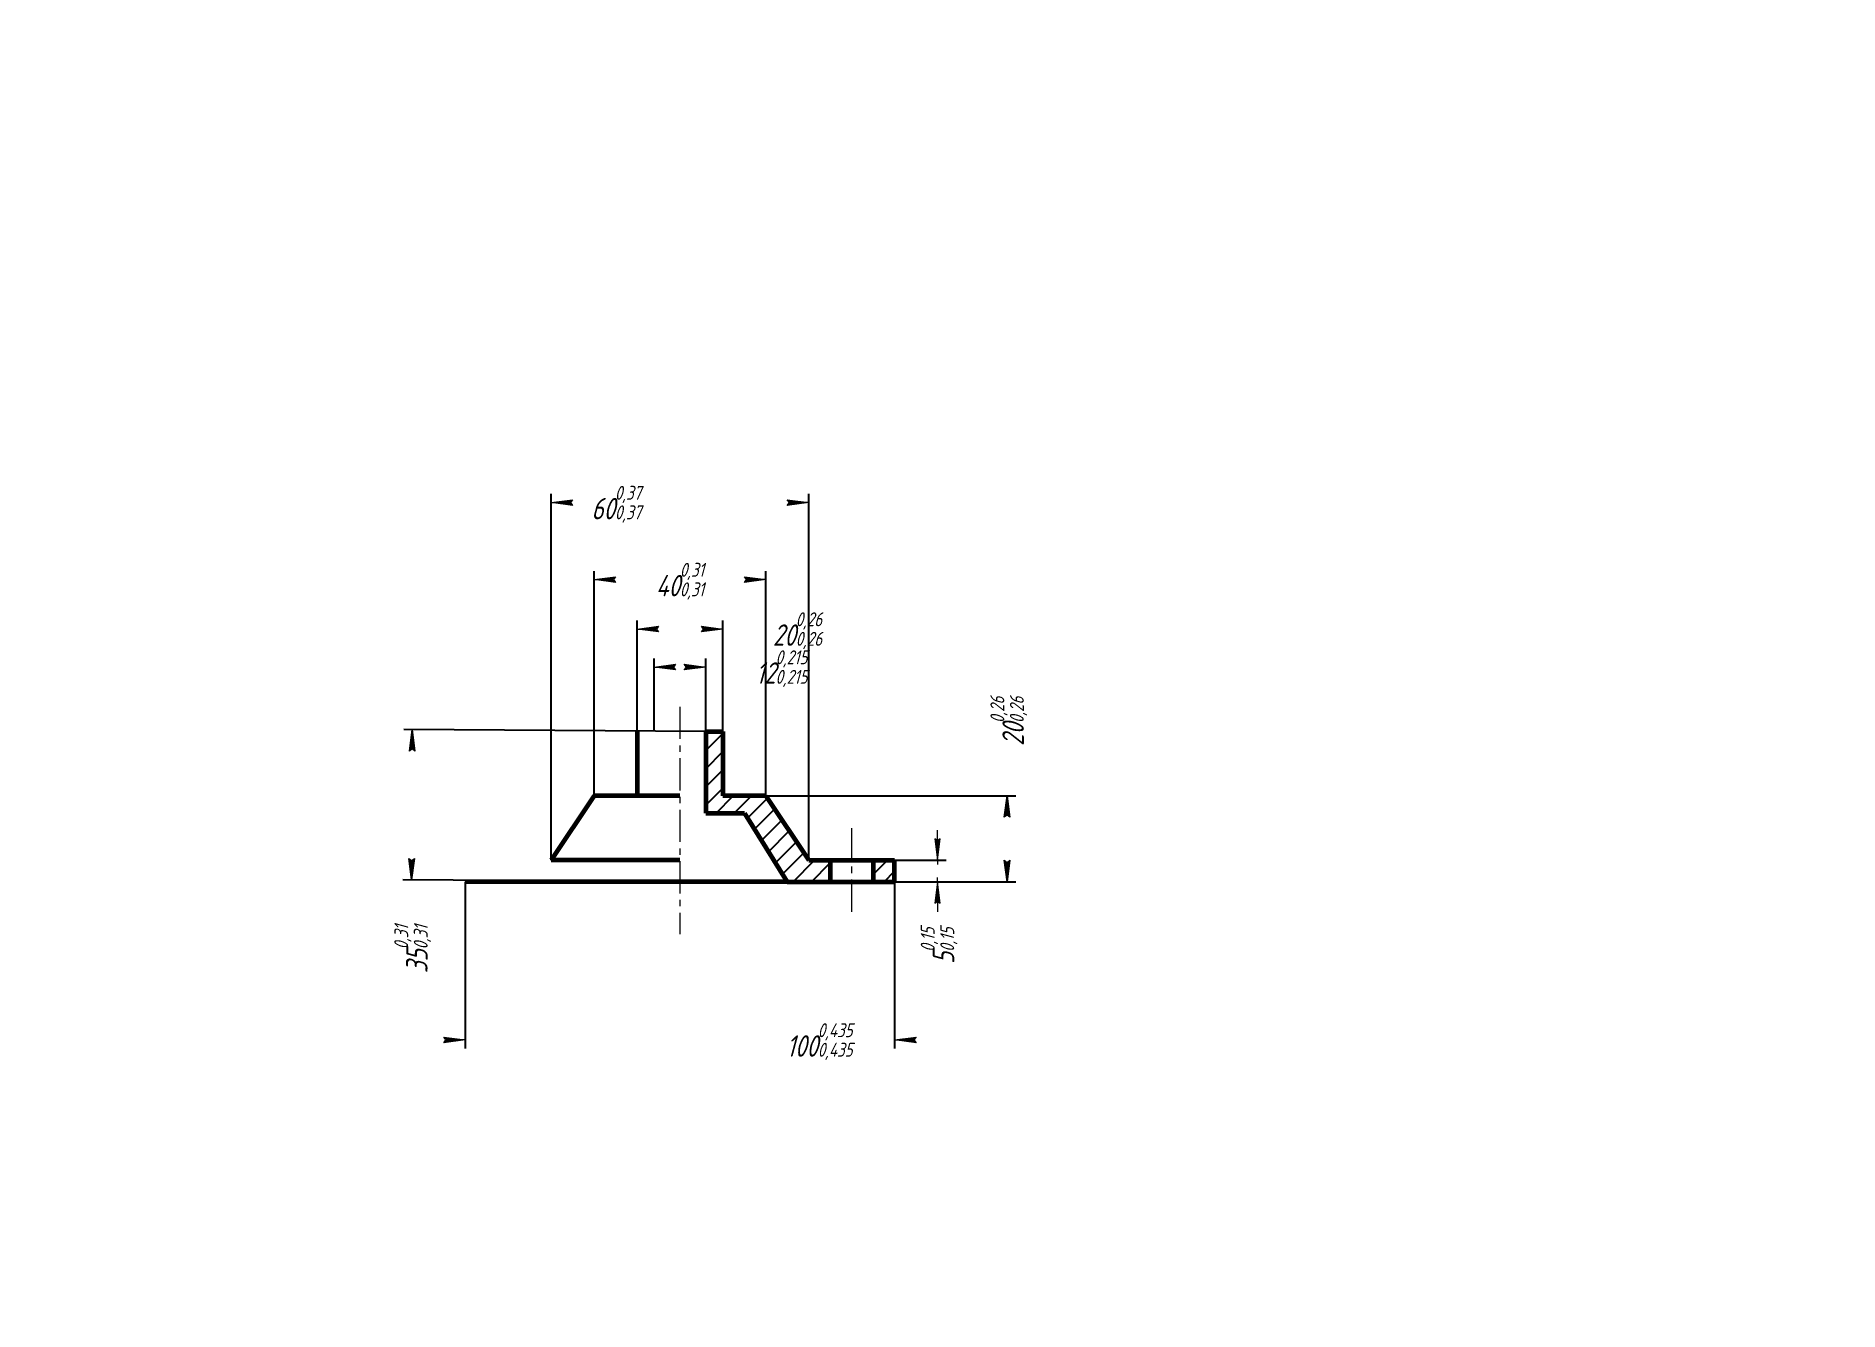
# Model space of a CAD drawing. Header units: millimetres. Extents: x 0 to 420, y 0 to 297.
import ezdxf

# ---------------------------------------------------------------- set-up
doc = ezdxf.new("R2010")
doc.units = ezdxf.units.MM
for name, pattern in [('K5LT_AXLED', [12, 7.5, -1.5, 1.5, -1.5]), ('K5LT_BASIC', [0]), ('K5LT_THIN', [0])]:
    doc.linetypes.add(name, pattern=pattern)
doc.styles.add('KDIMTEXTSTYLE', font='GOST_AU.SHX', dxfattribs={"width": 0.96, "oblique": 15, "height": 5})
doc.dimstyles.new('KDIMSTYLE (1.00)', dxfattribs={"dimtxt": 5, "dimasz": 1, "dimexe": 2, "dimexo": 0, "dimgap": 1, "dimtad": 1, "dimtxsty": 'KDIMTEXTSTYLE', "dimsah": 1, "dimcen": 0, "dimdle": 1, "dimadec": 0, "dimazin": 0, "dimtfac": 0.667, "dimtmove": 0, "dimatfit": 3, "dimfxl": 1, "dimtvp": 1, "dimtolj": 1, "dimtzin": 0, "dimarcsym": 0})

# ---------------------------------------------------------------- blocks, each defined once
blk = doc.blocks.new('KDIMARROW_01')
blk.add_hatch(color=0).paths.add_polyline_path([(0, 0), (-5, 0.66), (-4.5, 0), (-5, -0.66)])
at = {"color": 0, "linetype": 'K5LT_THIN', "lineweight": 18}
for p, q in [((-4.5, 0), (-5, 0.66)), ((-5, 0.66), (0, 0)), ((0, 0), (-5, -0.66)), ((-5, -0.66), (-4.5, 0)), ((0, 0), (-1, 0))]:
    blk.add_line(p, q, dxfattribs=at)
blk = doc.blocks.new('KDIMARROW_02')
blk.add_hatch(color=0).paths.add_polyline_path([(4.5, 0), (5, 0.66), (0, 0), (5, -0.66)])
at = {"color": 0, "linetype": 'K5LT_THIN', "lineweight": 18}
for p, q in [((0, 0), (-1, 0)), ((5, 0.66), (0, 0)), ((0, 0), (5, -0.66)), ((0, 0), (7, 0)), ((4.5, 0), (5, 0.66)), ((5, -0.66), (4.5, 0))]:
    blk.add_line(p, q, dxfattribs=at)

msp = doc.modelspace()

# ---------------------------------------------------------------- hatches: boundary and pattern name
h = msp.add_hatch()
h.set_pattern_fill('', angle=45, style=0, pattern_type=0)
h.set_pattern_definition([(45, (0, 0), (-2.12132, 2.12132), [])])
h.paths.add_polyline_path([(180, 105), (170, 120), (160, 120), (160, 135), (156, 135), (156, 120), (156, 116), (165, 116), (175, 100), (185, 100), (185, 105)])
h.paths.add_polyline_path([(200, 100), (200, 105), (195, 105), (195, 100)])

# ---------------------------------------------------------------- linework, layer by layer
at = {"color": 30, "linetype": 'K5LT_AXLED', "lineweight": 18, "true_color": 0xff8000}
for p, q in [((150, 140.763), (150, 87.763)), ((190, 112.5), (190, 93))]:
    msp.add_line(p, q, dxfattribs=at)
at = {"color": 150, "linetype": 'K5LT_BASIC', "lineweight": 60, "true_color": 0x0080ff}
for p, q in [((140, 135), (140, 120)), ((156, 135), (156, 120)), ((156, 135), (160, 135)), ((160, 135), (160, 120)), ((130, 120), (120, 105)), ((150, 120), (130, 120)), ((156, 120), (156, 116)), ((170, 120), (160, 120)), ((170, 120), (180, 105)), ((156, 116), (165, 116)), ((165, 116), (175, 100)), ((150, 105), (120, 105)), ((180, 105), (200, 105)), ((185, 105), (185, 100)), ((195, 105), (195, 100)), ((200, 100), (200, 105)), ((175, 100), (100, 100)), ((175, 100), (200, 100))]:
    msp.add_line(p, q, dxfattribs=at)

# ---------------------------------------------------------------- dimensions: what is measured, and where the dimension line sits
at = {"color": 7}
for base, p1, p2, location, override in [((180, 188.317), (120, 105), (180, 105), (135.17, 188.317), {"dimexo": 0, "dimpost": '\\H5.0;\\W0.965;\\Q15;<>\\H0.65x;\\S0,37^0,37;\\H1.5x;', "dimblk1": 'KDIMARROW_01', "dimblk2": 'KDIMARROW_01', "dimse1": 0, "dimse2": 0, "dimclrt": 7, "dimtolj": 1}), ((170, 170.378), (130, 120), (170, 120), (150, 170.378), {"dimexo": 0, "dimpost": '\\H5.0;\\W0.965;\\Q15;<>\\H0.65x;\\S0,31^0,31;\\H1.5x;', "dimblk1": 'KDIMARROW_01', "dimblk2": 'KDIMARROW_01', "dimse1": 0, "dimse2": 0, "dimclrt": 7, "dimtolj": 1}), ((160, 158.852), (140, 135), (160, 135), (177.369, 158.852), {"dimexo": 0, "dimpost": '\\H5.0;\\W0.965;\\Q15;<>\\H0.65x;\\S0,26^0,26;\\H1.5x;', "dimblk1": 'KDIMARROW_01', "dimblk2": 'KDIMARROW_01', "dimse1": 0, "dimse2": 0, "dimclrt": 7, "dimtolj": 1}), ((156, 150), (144, 135), (156, 135), (173.673, 150), {"dimexo": 0, "dimpost": '\\H5.0;\\W0.965;\\Q15;<>\\H0.65x;\\S0,215^0,215;\\H1.5x;', "dimblk1": 'KDIMARROW_01', "dimblk2": 'KDIMARROW_01', "dimse1": 0, "dimse2": 0, "dimclrt": 7, "dimtolj": 1}), ((100, 63.125), (200, 100), (100, 100), (182.514, 63.125), {"dimexo": 0, "dimpost": '\\H5.0;\\W0.965;\\Q15;<>\\H0.65x;\\S0,435^0,435;\\H1.5x;', "dimblk1": 'KDIMARROW_01', "dimblk2": 'KDIMARROW_01', "dimse1": 0, "dimse2": 0, "dimclrt": 7, "dimtolj": 1})]:
    msp.add_linear_dim(base=base, p1=p1, p2=p2, location=location, dimstyle='KDIMSTYLE (1.00)', override=override, dxfattribs=at).render()
for base, p1, p2, angle, location, override in [((226.22, 120), (170, 100), (170, 120), 90, (226.22, 137.369), {"dimexo": 0, "dimpost": '\\H5.0;\\W0.965;\\Q15;<>\\H0.65x;\\S0,26^0,26;\\H1.5x;', "dimblk1": 'KDIMARROW_01', "dimblk2": 'KDIMARROW_01', "dimse1": 0, "dimse2": 0, "dimclrt": 7, "dimtolj": 1}), ((87.649, 135.42), (155.785, 100), (156, 135), 89.64817, (87.335, 84.276), {"dimexo": 0, "dimpost": '\\H5.0;\\W0.965;\\Q15;<>\\H0.65x;\\S0,31^0,31;\\H1.5x;', "dimblk1": 'KDIMARROW_01', "dimblk2": 'KDIMARROW_01', "dimse1": 0, "dimse2": 0, "dimclrt": 7, "dimtolj": 1}), ((210, 105), (200, 100), (200, 105), 90, (210, 85.079), {"dimexo": 0, "dimpost": '\\H5.0;\\W0.965;\\Q15;<>\\H0.65x;\\S0,15^0,15;\\H1.5x;', "dimblk1": 'KDIMARROW_02', "dimblk2": 'KDIMARROW_02', "dimse1": 0, "dimse2": 0, "dimclrt": 7, "dimtolj": 1})]:
    msp.add_linear_dim(base=base, p1=p1, p2=p2, angle=angle, location=location, dimstyle='KDIMSTYLE (1.00)', override=override, dxfattribs=at).render()

doc.saveas('drawing.dxf')
